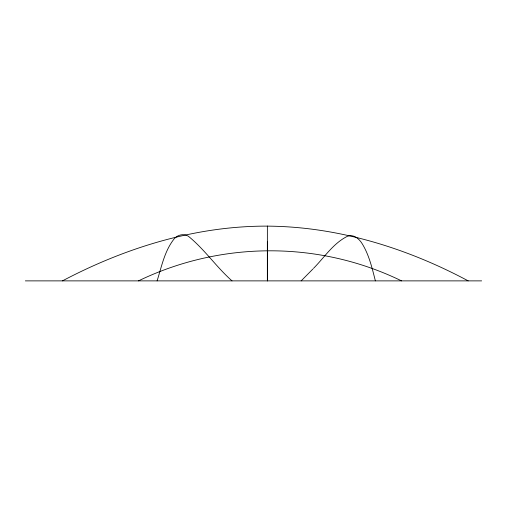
<?xml version="1.0" encoding="UTF-8"?>
<svg xmlns="http://www.w3.org/2000/svg" width="507" height="507" viewBox="0 0 507 507"><rect width="100%" height="100%" fill="white"/><g stroke="black" fill="none" stroke-linecap="round" stroke-linejoin="round"><path stroke-width="0.76" d="M267.366 241.947L267.366 280.878L267.366 226.128L267.366 226.629M157.1 280.878C161.473 267.037 164.338 252.068 173.153 240.179C176.728 234.608 184.928 232.466 189.891 237.51C205.367 250.509 216.876 267.512 232.016 280.878M313.459 268.412C324.347 257.467 333.194 243.347 347.377 236.306C353.29 233.847 359.038 238.639 361.985 243.417C369.071 254.768 372.1 268.064 375.383 280.878M312.889 269.033L301.152 280.878M62.443 280.878C124.88 247.955 194.466 226.261 265.484 226.122C336.382 226.23 406.018 247.638 468.202 280.878M138.481 280.878C221.134 240.926 318.935 240.635 401.538 280.878M25.35 280.878L481.65 280.878"/></g></svg>
